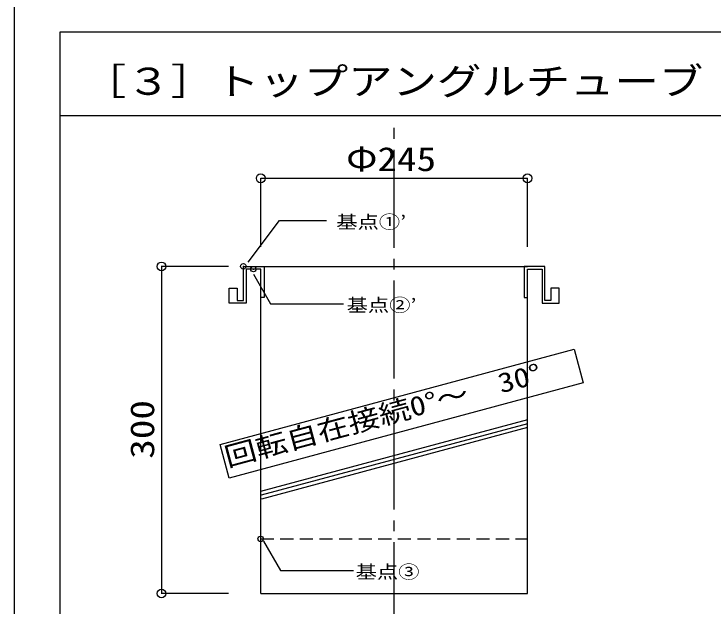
# Model space of a CAD drawing. Units: millimetres at full size, sheet at 1:10; details may follow other scales. Extents: x -2000 to 2000, y -1400 to 1400.
# Drawn here: x -2000 to -1357, y -1100 to -556 of the extents above; entities that cross this region are included whole.
import ezdxf
from ezdxf.enums import TextEntityAlignment as Align

# ---------------------------------------------------------------- set-up
doc = ezdxf.new("R2010")
doc.units = ezdxf.units.MM
doc.header["$LTSCALE"] = 10
doc.header["$PDMODE"] = 32
doc.header["$PDSIZE"] = 5
doc.linetypes.add('CHAIN2', pattern=[12, 9, -1, 1, -1])
doc.linetypes.add('DASHED1', pattern=[1.8, 1.2, -0.6])
for name, color, linetype in [('0-3_ドーム', 7, 'Continuous'), ('8-0', 7, 'Continuous'), ('F-F', 7, 'Continuous')]:
    doc.layers.add(name, color=color, linetype=linetype)
doc.styles.add('ＭＳ ゴシック', font='')
doc.styles.get('ＭＳ ゴシック').set_extended_font_data('MS Gothic')

msp = doc.modelspace()

# ---------------------------------------------------------------- linework, layer by layer
at = {"layer": '0-3_ドーム', "linetype": 'CHAIN2'}
msp.add_line((-1651.01, -1130.51), (-1651.01, -659.51), dxfattribs=at)
at = {"layer": '0-3_ドーム'}
for p, q in [((-1773.51, -769.47), (-1773.51, -706.57)), ((-1773.51, -706.75), (-1528.51, -706.75)), ((-1528.51, -769.47), (-1528.51, -706.57)), ((-1803.09, -787.51), (-1864.77, -787.51)), ((-1864.59, -787.51), (-1864.59, -1087.51)), ((-1803.09, -1087.51), (-1864.77, -1087.51))]:
    msp.add_line(p, q, dxfattribs=at)
at = {"layer": '0-3_ドーム', "linetype": 'DASHED1'}
msp.add_line((-1773.51, -1037.51), (-1528.51, -1037.51), dxfattribs=at)
at = {"layer": '0-3_ドーム'}
for points in [[(-1957.61, -572.51), (-92.61, -572.51), (-92.61, -1222.51), (-1957.61, -1222.51)], [(-1957.61, -572.51), (-1114.61, -572.51), (-1114.61, -649.51), (-1957.61, -649.51)], [(-1786.92, -790.05), (-1786.92, -821.35), (-1802.48, -821.35), (-1802.48, -807.35), (-1794.96, -807.35), (-1794.96, -818.81), (-1789.42, -818.81), (-1789.42, -787.51), (-1770.26, -787.51), (-1770.26, -816.13), (-1773.51, -816.13), (-1773.51, -790.05)], [(-1515.09, -790.05), (-1515.09, -821.35), (-1499.54, -821.35), (-1499.54, -807.35), (-1507.05, -807.35), (-1507.05, -818.81), (-1512.59, -818.81), (-1512.59, -787.51), (-1531.76, -787.51), (-1531.76, -816.13), (-1528.51, -816.13), (-1528.51, -790.05)], [(-1810.75, -950.92), (-1485.68, -863.47), (-1477.37, -894.37), (-1802.44, -981.82)]]:
    msp.add_lwpolyline(points, close=True, dxfattribs=at)
for points in [[(-1784.86, -783.51), (-1756.1, -745.51), (-1713.12, -745.51)], [(-1780.18, -794.8), (-1764.59, -821.8), (-1697.61, -821.8)], [(-1770.93, -1039.51), (-1755.34, -1066.51), (-1688.36, -1066.51)]]:
    msp.add_lwpolyline(points, dxfattribs=at)
for centre in [(-1773.51, -706.75), (-1528.51, -706.75), (-1864.59, -787.51), (-1864.59, -1087.51)]:
    msp.add_circle(centre, 4, dxfattribs=at)
for p in [(-1789.42, -787.51), (-1780.21, -790.05), (-1773.51, -1037.51)]:
    msp.add_point(p, dxfattribs=at)
at = {"layer": '8-0'}
msp.add_lwpolyline([(-2000, -1400), (2000, -1400), (2000, 1400), (-2000, 1400)], close=True, dxfattribs=at)
at = {"layer": 'F-F'}
for p, q in [((-1773.51, -787.51), (-1528.51, -787.51)), ((-1773.51, -1087.51), (-1773.51, -790.05)), ((-1528.89, -787.51), (-1528.51, -787.51)), ((-1528.51, -928.42), (-1773.62, -994.12)), ((-1528.51, -931.91), (-1773.22, -997.51)), ((-1528.51, -935.42), (-1772.82, -1000.91))]:
    msp.add_line(p, q, dxfattribs=at)
msp.add_lwpolyline([(-1773.51, -1087.51), (-1528.51, -1087.51), (-1528.51, -790.05)], dxfattribs=at)

# ---------------------------------------------------------------- texts
at = {"layer": '0-3_ドーム', "style": 'ＭＳ ゴシック', "width": 1.2}
for s, height, p in [('［３］トップアングルチューブ', 24.89, (-1937.61, -637.62)), ('Φ245', 21.99, (-1695.12, -706.66)), ('基点①’', 11.94, (-1704.12, -756.28)), ('基点②’', 11.94, (-1694.61, -832.57)), ('基点③', 11.94, (-1686.36, -1077.28))]:
    msp.add_text(s, height=height, dxfattribs=at).set_placement(p, align=Align.BOTTOM_LEFT)
for s, height, rotation, p in [('回転自在接続0°～\u300030°', 17.91, 15.056, (-1802.51, -976.71)), ('300', 21.99, 90, (-1864.68, -963.98))]:
    msp.add_text(s, height=height, rotation=rotation, dxfattribs=at).set_placement(p, align=Align.BOTTOM_LEFT)

doc.saveas('drawing.dxf')
